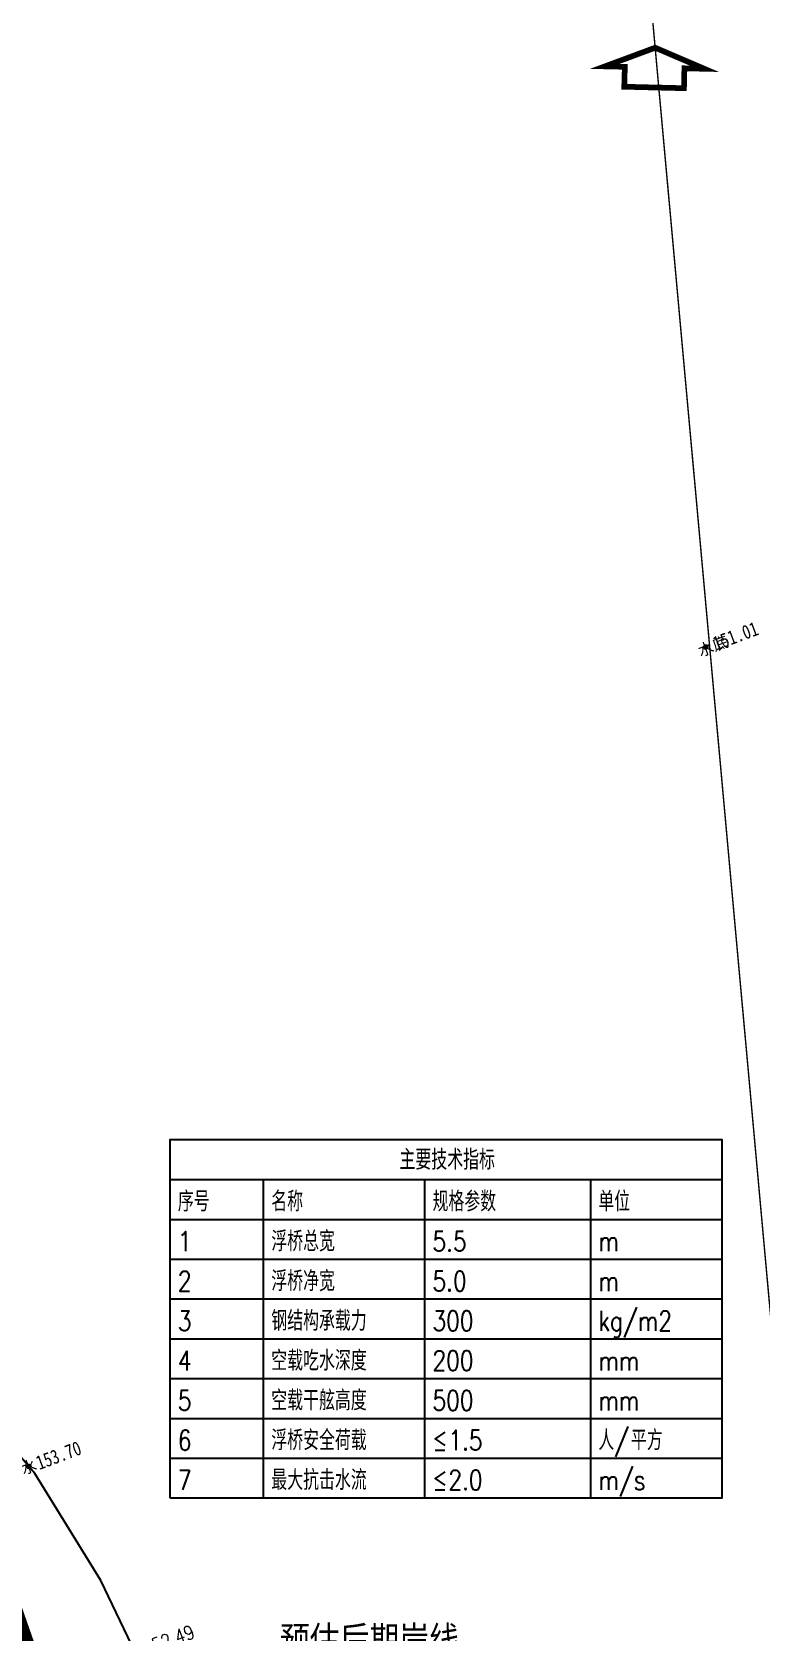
# Model space of a CAD drawing. Header units: millimetres. Extents: x -1471591 to 944464, y -468930 to 547002.
# Drawn here: x 384015 to 435263, y 14283 to 126884 of the extents above; entities that cross this region are included whole.
import ezdxf
from ezdxf.enums import TextEntityAlignment as Align

# ---------------------------------------------------------------- set-up
doc = ezdxf.new("R2010")
doc.units = ezdxf.units.MM
doc.header["$LTSCALE"] = 10
doc.linetypes.add('CENTER', pattern=[2, 1.25, -0.25, 0.25, -0.25])
for name, color, linetype in [('00-wcf水库清淤线', 5, 'Continuous'), ('GCD', 252, 'Continuous'), ('PUB_TAB', 7, 'Continuous'), ('PUB_TEXT', 7, 'Continuous'), ('ZBTZ', 252, 'Continuous'), ('图框', 7, 'Continuous')]:
    doc.layers.add(name, color=color, linetype=linetype)
doc.layers.add('设计河底', color=5, linetype='Continuous', lineweight=25)
doc.styles.add('_TCH_DIM', font='SIMPLEX.shx', dxfattribs={"bigfont": 'hztxt.shx'})
doc.styles.get("Standard").update_dxf_attribs({"font": 'simplex.shx', "width": 0.8, "bigfont": 'hztxt.shx'})
doc.styles.add('宋体', font='', dxfattribs={"height": 1.25, "bigfont": 'hztxt.shx'})
doc.styles.get('宋体').set_extended_font_data('SimSun')

# ---------------------------------------------------------------- blocks, each defined once
blk = doc.blocks.new('GC200')
at = {"layer": 'GCD', "const_width": 0.2, "flags": 128}
blk.add_lwpolyline([(-0.1, 0, 1), (0.1, 0, 1)], format="xyb", close=True, dxfattribs=at)
blk = doc.blocks.new('地形')
at = {"color": 0, "linetype": 'Continuous'}
for p, q in [((-53.82, 11.47, 152.25), (-63.02, 36.63, 152.25)), ((-52.1, 2.78, 152.25), (-53.82, 11.47, 152.25)), ((-51.61, -2.83, 152.25), (-52.1, 2.78, 152.25))]:
    blk.add_line(p, q, dxfattribs=at)
at = {"color": 0}
for p, q in [((-53.82, 11.47, 152.25), (-63.02, 36.63, 152.25)), ((-52.1, 2.78, 152.25), (-53.82, 11.47, 152.25)), ((-51.61, -2.83, 152.25), (-52.1, 2.78, 152.25))]:
    blk.add_line(p, q, dxfattribs=at)
at = {"layer": '图框', "color": 3, "linetype": 'Continuous', "const_width": 0.4, "elevation": 152.25, "flags": 128}
blk.add_lwpolyline([(22.24, 90.14), (18.47, 90.15), (19.77, 89.63), (19.24, 88.33), (23.14, 86.76), (23.66, 88.06), (24.96, 87.54), (22.24, 90.14)], dxfattribs=at)
at = {"layer": '设计河底', "color": 1, "linetype": 'CENTER', "ltscale": 0.5, "const_width": 0.1, "elevation": 152.25, "flags": 128}
blk.add_lwpolyline([(41.37, 159.16, 0.031097), (40.17, 155.63), (-17.72, -55.81)], format="xyb", dxfattribs=at)
at = {"color": 0}
ref = blk.add_blockref('GC200', (-51.61, -2.83, 304.74), dxfattribs=at)
ref.add_attrib('height', '152.49', dxfattribs={"layer": 'GCD', "height": 1, "width": 0.8}).set_placement((-51.01, -2.83, 304.74), align=Align.MIDDLE_LEFT)
at = {"layer": 'GCD', "linetype": 'Continuous'}
ref = blk.add_blockref('GC200', (10.8, 49.39, 303.26), dxfattribs=at)
ref.add_attrib('height', '151.01', dxfattribs={"linetype": 'Continuous', "height": 1, "style": '宋体', "width": 0.8}).set_placement((11.4, 49.39, 303.26), align=Align.MIDDLE_LEFT)
ref = blk.add_blockref('GC200', (-54.04, 12.08, 305.95), dxfattribs=at)
ref.add_attrib('height', '153.70', dxfattribs={"linetype": 'Continuous', "height": 1, "style": '宋体', "width": 0.8}).set_placement((-53.44, 12.08, 305.95), align=Align.MIDDLE_LEFT)
at = {"layer": 'ZBTZ', "linetype": 'Continuous', "style": '宋体'}
for s, p in [('水底', (11.29, 49.28)), ('水', (-54.07, 12.07, -155.15))]:
    blk.add_text(s, height=0.8, dxfattribs=at).set_placement(p, align=Align.MIDDLE)

msp = doc.modelspace()

# ---------------------------------------------------------------- linework, layer by layer
at = {"layer": '00-wcf水库清淤线', "color": 1, "const_width": 800, "flags": 128}
msp.add_lwpolyline([(346662.9, -56822.9), (388265.6, -53871, 0.23955284), (397648.2, -47228), (397578.8, -36028.5), (395326, -20145.1), (392122, -11297), (386303, 6223.5), (381940.2, 18723.4), (381372.6, 21417.5), (377966.7, 24395.1), (367237.8, 27572), (373657.8, 37759.9)], format="xyb", dxfattribs=at)
at = {"layer": 'PUB_TAB'}
msp.add_lwpolyline([(393724.7, 23719), (432595.3, 23719), (432595.3, 48919), (393724.7, 48919)], close=True, dxfattribs=at)
for points in [[(393724.7, 46119), (432595.3, 46119)], [(400298.7, 46119), (400298.7, 23719)], [(411649.5, 46119), (411649.5, 23719)], [(423322.3, 46119), (423322.3, 23719)], [(393724.7, 43319), (432595.3, 43319)], [(393724.7, 40519), (432595.3, 40519)], [(393724.7, 37719), (432595.3, 37719)], [(393724.7, 34919), (432595.3, 34919)], [(393724.7, 32119), (432595.3, 32119)], [(393724.7, 29319), (432595.3, 29319)], [(393724.7, 26519), (432595.3, 26519)]]:
    msp.add_lwpolyline(points, dxfattribs=at)

# ---------------------------------------------------------------- block references
at = {"xscale": 1000, "yscale": 1000, "zscale": 1000, "rotation": 20.51376453450802}
msp.add_blockref('地形', (438640.4, 33561.1, -152250), dxfattribs=at)

# ---------------------------------------------------------------- texts
at = {"layer": 'PUB_TAB', "width": 0.8}
for s, p in [('主要技术指标', (409883.8, 46819)), ('序号', (394284.7, 43879)), ('名称', (400858.7, 43879)), ('规格参数', (412209.5, 43879)), ('单位', (423882.3, 43879)), ('1', (394284.7, 41079)), ('浮桥总宽', (400858.7, 41079)), ('5.5', (412209.5, 41079)), ('m', (423882.3, 41079)), ('2', (394284.7, 38279)), ('浮桥净宽', (400858.7, 38279)), ('5.0', (412209.5, 38279)), ('m', (423882.3, 38279)), ('3', (394284.7, 35479)), ('钢结构承载力', (400858.7, 35479)), ('300', (412209.5, 35479)), ('kg/m2', (423882.3, 35479)), ('4', (394284.7, 32679)), ('空载吃水深度', (400858.7, 32679)), ('200', (412209.5, 32679)), ('mm', (423882.3, 32679)), ('5', (394284.7, 29879)), ('空载干舷高度', (400858.7, 29879)), ('500', (412209.5, 29879)), ('mm', (423882.3, 29879)), ('6', (394284.7, 27079)), ('浮桥安全荷载', (400858.7, 27079)), ('≤', (412209.5, 27079)), ('1.5', (413329.5, 27079)), ('人', (423882.3, 27079)), ('/', (425002.3, 27079)), ('平方', (426175.6, 27079)), ('m/s', (423882.3, 24279)), ('7', (394284.7, 24279)), ('最大抗击水流', (400858.7, 24279)), ('≤', (412209.5, 24279)), ('2.0', (413329.5, 24279))]:
    msp.add_text(s, height=1400, dxfattribs=at).set_placement(p)
at = {"layer": 'PUB_TEXT', "color": 7, "style": '_TCH_DIM'}
msp.add_text('预估后期岸线', height=2100, dxfattribs=at).set_placement((401469.6, 12635.6))

doc.saveas('drawing.dxf')
